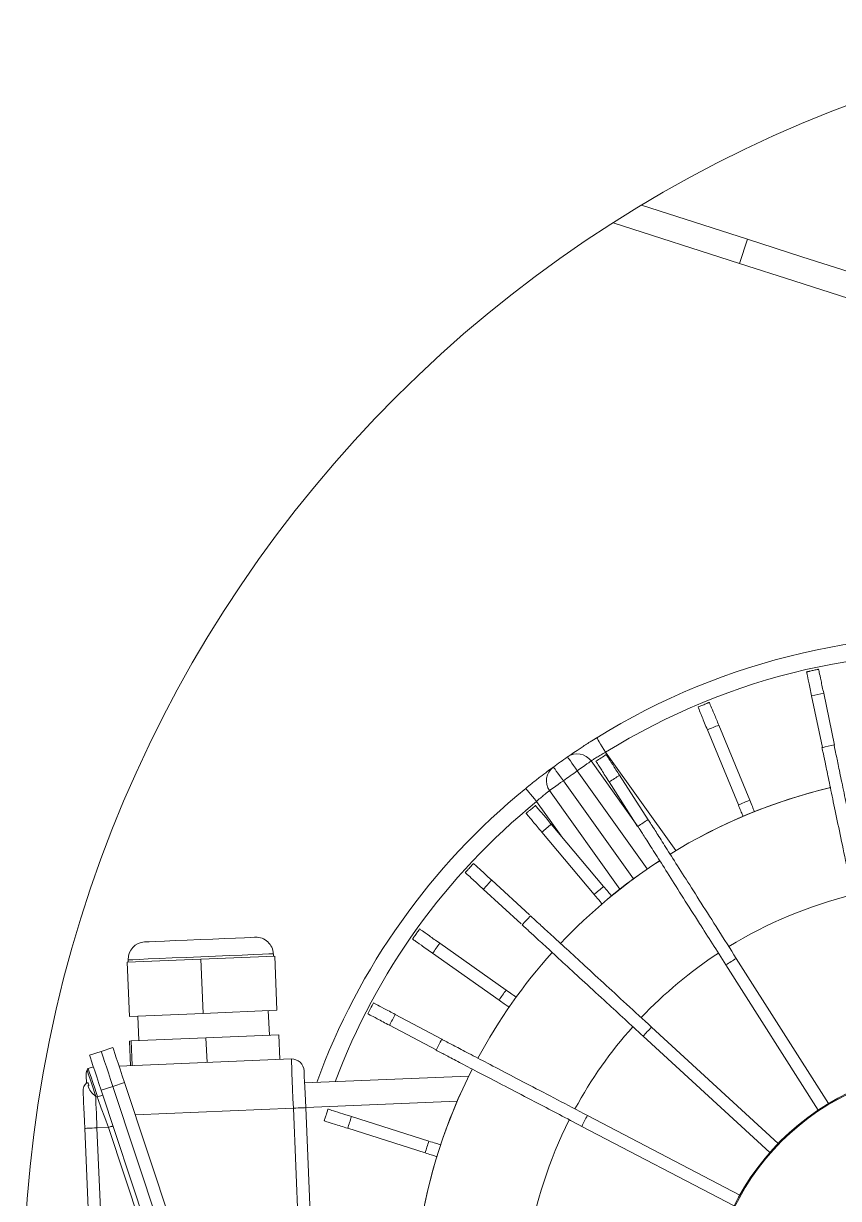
# Model space of a CAD drawing. Header units: millimetres. Extents: x 7703 to 14147, y -5820 to 95.
# Drawn here: x 12789.35 to 12798.95, y -3915.25 to -3901.41 of the extents above; entities that cross this region are included whole.
import ezdxf

# ---------------------------------------------------------------- set-up
doc = ezdxf.new("R2010")
doc.units = ezdxf.units.MM

# ---------------------------------------------------------------- blocks, each defined once
blk = doc.blocks.new('FD-100 SAG')
at = {"color": 1, "linetype": 'Continuous', "lineweight": 15}
for p, q in [((4591.63, 2914.81), (4608.73, 2903.96)), ((4633.86, 2915.54), (4639.97, 2914.26)), ((4607.96, 2902.74), (4590.86, 2913.59)), ((4639.65, 2912.84), (4633.58, 2914.12)), ((4586.93, 2908.88), (4600.64, 2893.98)), ((4599.57, 2893), (4585.86, 2907.9)), ((4627.37, 2905.55), (4636.22, 2901.9)), ((4693.47, 2905.28), (4690.61, 2904.36)), ((4697.48, 2892.8), (4693.47, 2905.28)), ((4588.94, 2885.76), (4579.56, 2903.7)), ((4580.84, 2904.37), (4590.23, 2886.43)), ((4635.67, 2900.56), (4626.82, 2904.21)), ((4695.41, 2889.45), (4690.61, 2904.36)), ((4621.44, 2896.85), (4633.02, 2888.57)), ((4630.83, 2885.23), (4619.27, 2893.48)), ((4625.07, 2893.57), (4630.3, 2890.22)), ((4629.52, 2888.99), (4624.28, 2892.35)), ((4624.37, 2892.29), (4631.99, 2886.86)), ((4618.11, 2891.85), (4629.66, 2883.6)), ((4628.5, 2881.97), (4616.89, 2890.26)), ((4617.2, 2888.33), (4624.53, 2882.18)), ((4623.6, 2881.07), (4616.27, 2887.22)), ((4627.21, 2880.44), (4623.16, 2883.33)), ((4616.88, 2874.17), (4612.8, 2878.62)), ((4613.87, 2879.6), (4617.95, 2875.16)), ((4605, 2876.85), (4610.52, 2869.04)), ((4609.34, 2868.2), (4603.82, 2876.02)), ((4594.85, 2872.44), (4594.05, 2853.12)), ((4591.89, 2871.08), (4591.15, 2853.25)), ((4600.85, 2863.12), (4597.94, 2868.61)), ((4599.22, 2869.3), (4602.13, 2863.79)), ((4588.71, 2858.2), (4585.81, 2867.32)), ((4587.2, 2867.76), (4590.09, 2858.64)), ((4591.09, 2851.8), (4536.04, 2854.09)), ((4577.76, 2853.8), (4591.15, 2853.25)), ((4594.11, 2831.91), (4531.33, 2852.78)), ((4530.87, 2851.41), (4593.65, 2830.54)), ((4590.31, 2833.18), (4591.09, 2851.8)), ((4596.04, 2831.27), (4596.88, 2851.55)), ((4530.42, 2850.03), (4593.19, 2829.16)), ((4596.83, 2850.21), (4599.72, 2850.09)), ((4599.72, 2850.09), (4599.37, 2841.5)), ((4602.25, 2841.17), (4602.62, 2849.86)), ((4602.62, 2849.86), (4608.99, 2849.6)), ((4608.63, 2840.91), (4608.99, 2849.6)), ((4609.28, 2849.44), (4608.99, 2849.45)), ((4588.81, 2830.01), (4534.42, 2848.09)), ((4602.58, 2848.85), (4599.68, 2848.97)), ((4596.47, 2841.63), (4599.37, 2841.5)), ((4599.37, 2841.5), (4599, 2832.71)), ((4601.89, 2832.48), (4602.25, 2841.17)), ((4602.25, 2841.17), (4608.63, 2840.91)), ((4608.27, 2832.21), (4608.63, 2840.91)), ((4596.09, 2832.62), (4598.99, 2832.5)), ((4596.1, 2832.83), (4599, 2832.71)), ((4599, 2832.71), (4598.99, 2832.5)), ((4599.04, 2833.61), (4601.93, 2833.49)), ((4593.65, 2830.54), (4594.11, 2831.91)), ((4601.89, 2832.48), (4608.27, 2832.21)), ((4608.27, 2832.36), (4608.56, 2832.35)), ((4533.71, 2830.97), (4588.76, 2828.67)), ((4588.81, 2830.01), (4588.76, 2828.67)), ((4593.65, 2830.54), (4593.19, 2829.16)), ((4597.78, 2829.17), (4598.23, 2830.54)), ((4588.7, 2827.22), (4533.64, 2829.52)), ((4592.63, 2829.35), (4592.43, 2828.74)), ((4597.78, 2829.17), (4597.32, 2827.79)), ((4594.07, 2827.62), (4594.03, 2827.49)), ((4594.07, 2827.62), (4594.03, 2827.49)), ((4595.75, 2827.64), (4595.95, 2828.24))]:
    blk.add_line(p, q, dxfattribs=at)
at = {"color": 1, "linetype": 'Continuous', "lineweight": 15, "flags": 128}
for points in [[(4676.65, 2957.58), (4678.78, 2950.96), (4680.91, 2944.35), (4683.03, 2937.75), (4685.14, 2931.17), (4687.25, 2924.63), (4689.34, 2918.13), (4691.41, 2911.68), (4693.47, 2905.28)], [(4690.61, 2904.36), (4688.56, 2910.76), (4686.48, 2917.21), (4684.39, 2923.71), (4682.29, 2930.26), (4680.17, 2936.83), (4678.05, 2943.43), (4675.93, 2950.04), (4673.8, 2956.67)], [(4634.72, 2887.52), (4634.69, 2887.54), (4634.59, 2887.6), (4634.44, 2887.7), (4634.23, 2887.83), (4633.97, 2887.99), (4633.67, 2888.17), (4633.36, 2888.37), (4633.02, 2888.57)], [(4630.83, 2885.23), (4631.05, 2885.55), (4631.27, 2885.85), (4631.47, 2886.13), (4631.65, 2886.38), (4631.79, 2886.58), (4631.9, 2886.73), (4631.97, 2886.83), (4631.99, 2886.86)], [(4632.47, 2884.09), (4632.44, 2884.11), (4632.34, 2884.18), (4632.19, 2884.28), (4631.99, 2884.42), (4631.74, 2884.6), (4631.45, 2884.79), (4631.15, 2885.01), (4630.83, 2885.23)], [(4628.5, 2881.97), (4628.52, 2882), (4628.59, 2882.1), (4628.7, 2882.25), (4628.84, 2882.45), (4629.02, 2882.7), (4629.22, 2882.98), (4629.44, 2883.28), (4629.66, 2883.6)], [(4631.28, 2882.42), (4631.25, 2882.44), (4631.15, 2882.51), (4631.01, 2882.62), (4630.8, 2882.77), (4630.56, 2882.94), (4630.28, 2883.15), (4629.98, 2883.37), (4629.66, 2883.6)], [(4627.21, 2880.44), (4627.52, 2880.19), (4627.81, 2879.95), (4628.08, 2879.73), (4628.31, 2879.54), (4628.5, 2879.38), (4628.65, 2879.27), (4628.74, 2879.2), (4628.76, 2879.17)], [(4591.15, 2853.25), (4591.15, 2853.22), (4591.14, 2853.13), (4591.14, 2853), (4591.13, 2852.82), (4591.12, 2852.6), (4591.11, 2852.35), (4591.1, 2852.08), (4591.09, 2851.8)], [(4591.15, 2853.25), (4592, 2853.21), (4592.81, 2853.18), (4593.56, 2853.14), (4594.22, 2853.12), (4594.76, 2853.09), (4595.16, 2853.08), (4595.41, 2853.07), (4595.49, 2853.06)], [(4596.88, 2851.55), (4596.77, 2851.56), (4596.44, 2851.57), (4595.91, 2851.6), (4595.19, 2851.63), (4594.31, 2851.66), (4593.31, 2851.7), (4592.22, 2851.75), (4591.09, 2851.8)], [(4608.92, 2840.89), (4608.99, 2842.61), (4609.06, 2844.26), (4609.12, 2845.78), (4609.18, 2847.09), (4609.22, 2848.15), (4609.25, 2848.91), (4609.27, 2849.34), (4609.28, 2849.44)], [(4611.22, 2847.33), (4611.22, 2847.23), (4611.2, 2846.8), (4611.17, 2846.04), (4611.12, 2845), (4611.07, 2843.73), (4611.01, 2842.31), (4610.95, 2840.81)], [(4608.56, 2832.35), (4608.57, 2832.44), (4608.58, 2832.88), (4608.62, 2833.64), (4608.66, 2834.7), (4608.72, 2836.01), (4608.78, 2837.52), (4608.85, 2839.17), (4608.92, 2840.89)], [(4610.95, 2840.81), (4610.88, 2839.31), (4610.83, 2837.88), (4610.77, 2836.62), (4610.73, 2835.58), (4610.7, 2834.82), (4610.68, 2834.39), (4610.68, 2834.29)], [(4598.23, 2830.54), (4598.15, 2830.57), (4597.92, 2830.65), (4597.54, 2830.77), (4597.02, 2830.94), (4596.4, 2831.15), (4595.68, 2831.39), (4594.91, 2831.65), (4594.11, 2831.91)], [(4589, 2830.56), (4588.99, 2830.55), (4588.98, 2830.51), (4588.97, 2830.46), (4588.94, 2830.4), (4588.91, 2830.31), (4588.88, 2830.22), (4588.85, 2830.11), (4588.81, 2830.01)], [(4592.42, 2828.7), (4592.1, 2828.82), (4591.09, 2829.18), (4589.97, 2829.59), (4588.81, 2830.01)], [(4593.65, 2830.54), (4594.45, 2830.27), (4595.23, 2830.01), (4595.94, 2829.78), (4596.57, 2829.57), (4597.08, 2829.4), (4597.46, 2829.27), (4597.7, 2829.19), (4597.78, 2829.17)], [(4597.78, 2829.17), (4597.7, 2829.19), (4597.46, 2829.27), (4597.08, 2829.4), (4596.57, 2829.57), (4595.94, 2829.78), (4595.23, 2830.01), (4594.45, 2830.27), (4593.65, 2830.54)], [(4588.76, 2828.67), (4588.75, 2828.39), (4588.73, 2828.12), (4588.72, 2827.87), (4588.71, 2827.65), (4588.71, 2827.47), (4588.7, 2827.33), (4588.7, 2827.25), (4588.7, 2827.22)], [(4588.76, 2828.67), (4589.35, 2828.65), (4589.93, 2828.62), (4590.51, 2828.6), (4591.06, 2828.58), (4591.59, 2828.55), (4592.09, 2828.53), (4592.48, 2828.52)], [(4592.43, 2828.74), (4592.43, 2828.74), (4592.56, 2828.7), (4592.92, 2828.58), (4593.46, 2828.4), (4594.09, 2828.19)], [(4592.46, 2828.54), (4592.46, 2828.54), (4592.58, 2828.5), (4592.92, 2828.39), (4593.43, 2828.22), (4594.03, 2828.02)], [(4593.19, 2829.16), (4594, 2828.89), (4594.77, 2828.64), (4595.48, 2828.4), (4596.11, 2828.19), (4596.62, 2828.02), (4597, 2827.89), (4597.24, 2827.82), (4597.32, 2827.79)], [(4593.04, 2827.04), (4592.96, 2827.05), (4592.71, 2827.06), (4592.31, 2827.07), (4591.77, 2827.1), (4591.11, 2827.12), (4590.36, 2827.15), (4589.54, 2827.19), (4588.7, 2827.22)], [(4593.06, 2827.95), (4593.06, 2827.95), (4593.06, 2827.95), (4593.06, 2827.95), (4593.06, 2827.95), (4593.06, 2827.95)], [(4594.03, 2828.02), (4594.63, 2827.82), (4595.14, 2827.65), (4595.48, 2827.54), (4595.6, 2827.5)], [(4594.09, 2828.19), (4594.73, 2827.98), (4595.26, 2827.8), (4595.62, 2827.68), (4595.75, 2827.64)], [(4594.77, 2827.39), (4594.77, 2827.38), (4594.77, 2827.38), (4594.77, 2827.38), (4594.77, 2827.38), (4594.77, 2827.38), (4594.77, 2827.38), (4594.77, 2827.38), (4594.77, 2827.39)]]:
    blk.add_lwpolyline(points, dxfattribs=at)
at = {"color": 1, "linetype": 'Continuous', "lineweight": 15}
for centre, radius in [((4568.88, 2970.02), 150), ((4566.76, 2929.73), 29), ((4566.76, 2929.73), 28.89)]:
    blk.add_circle(centre, radius, dxfattribs=at)
for centre, radius, start, end in [((4566.76, 2929.73), 80, 328.1562, 5.8056), ((4566.76, 2929.73), 78, 328.1562, 5.8056), ((4566.76, 2929.73), 50.9, 328.4276, 346.3124), ((4566.76, 2929.73), 63.8, 328.2627, 346.6972), ((4566.76, 2929.73), 63.8, 328.2664, 346.7569), ((4566.76, 2929.73), 68.61, 346.8036, 348.0146), ((4566.76, 2929.73), 74.82, 346.9573, 348.0678), ((4566.76, 2929.73), 65.25, 336.9749, 338.2482), ((4566.76, 2929.73), 49.25, 326.768, 328.4551), ((4566.76, 2929.73), 50.9, 313.4276, 326.7955), ((4566.76, 2929.73), 74.82, 337.0563, 338.1667), ((4566.76, 2929.73), 63.8, 313.2627, 326.9604), ((4566.76, 2929.73), 63.8, 313.266, 326.9401), ((4566.76, 2929.73), 49.25, 311.768, 313.4551), ((4566.76, 2929.73), 68.61, 327.0061, 328.217), ((4566.76, 2929.73), 50.9, 298.4276, 311.7955), ((4566.76, 2929.73), 74.82, 327.0146, 328.125), ((4566.76, 2929.73), 65.25, 319.3499, 320.6232), ((4566.76, 2929.73), 77.72, 327.0275, 328.0965), ((4630.83, 2885.23), 2, 325.2155, 54.4809), ((4566.76, 2929.73), 49.25, 296.768, 298.4551), ((4566.76, 2929.73), 78, 323.7463, 325.2155), ((4566.76, 2929.73), 50.9, 278.9107, 296.7955), ((4566.76, 2929.73), 80, 323.7463, 325.2155), ((4629.66, 2883.6), 2, 234.4809, 323.7463), ((4566.76, 2929.73), 63.8, 298.2627, 311.9604), ((4566.76, 2929.73), 63.8, 298.2625, 311.9621), ((4566.76, 2929.73), 74.82, 319.4313, 320.5417), ((4566.76, 2929.73), 78, 290.59, 320.8056), ((4566.76, 2929.73), 68.61, 312.0061, 313.217), ((4566.76, 2929.73), 80, 289.984, 320.8056), ((4566.76, 2929.73), 65.25, 304.5999, 305.8732), ((4566.76, 2929.73), 74.82, 312.0563, 313.1667), ((4566.76, 2929.73), 63.8, 278.5259, 296.9604), ((4566.76, 2929.73), 63.8, 278.5828, 296.9591), ((4566.76, 2929.73), 68.61, 297.0061, 298.217), ((4566.76, 2929.73), 74.82, 304.6813, 305.7917), ((4566.76, 2929.73), 65.25, 286.9749, 288.2482), ((4566.76, 2929.73), 74.82, 297.0981, 298.2085), ((4566.76, 2929.73), 77.72, 297.1266, 298.1956), ((4566.76, 2929.73), 74.82, 287.0563, 288.1667), ((4595.43, 2851.61), 1.45, 357.6115, 87.6115), ((4609.19, 2847.41), 2.03, 357.6115, 87.6115), ((4608.65, 2834.37), 2.03, 267.6115, 357.6115), ((4592.64, 2828.67), 0.218, 161.6115, 216.9334), ((4594.79, 2830.29), 2.91, 216.9334, 233.5328), ((4593.1, 2828.49), 1.45, 267.6115, 314.8372), ((4594.79, 2830.29), 2.91, 233.5733, 248.3429), ((4551.01, 2841.94), 45.05, 341.422, 341.5976), ((4594.43, 2829.34), 1.75, 247.5584, 252.9932), ((4595.04, 2831.04), 3.55, 248.943, 254.2743), ((4631.24, 2815.27), 39.17, 161.6159, 161.8178), ((4551.6, 2841.76), 44.77, 341.4136, 341.5903), ((4594.79, 2830.29), 2.9, 254.8626, 269.6627), ((4594.79, 2830.29), 2.91, 269.6903, 286.2897), ((4595.54, 2827.71), 0.218, 286.2897, 341.6115)]:
    blk.add_arc(centre, radius, start, end, dxfattribs=at)
for points, knots in [([(4614.92, 2919.43), (4616.24, 2919.16), (4618.86, 2918.61), (4622.51, 2917.85), (4625.81, 2917.16), (4628.65, 2916.57), (4630.96, 2916.09), (4632.51, 2915.76), (4633.48, 2915.56), (4633.75, 2915.51), (4633.88, 2915.48)], [0, 0, 0, 0, 0.133732, 0.267463, 0.401199, 0.534937, 0.668672, 0.802406, 0.901204, 1, 1, 1, 1]), ([(4633.56, 2914.06), (4633.36, 2914.11), (4632.97, 2914.19), (4631.53, 2914.49), (4629.51, 2914.91), (4626.91, 2915.45), (4623.82, 2916.1), (4620.63, 2916.76), (4617.52, 2917.41), (4615.57, 2917.82), (4614.6, 2918.02)], [0, 0, 0, 0, 0.133678, 0.267358, 0.401037, 0.534715, 0.66841, 0.802108, 0.901054, 1, 1, 1, 1]), ([(4639.97, 2914.26), (4640.49, 2914.15), (4641.52, 2913.93), (4642.58, 2913.71), (4642.73, 2913.68), (4642.81, 2913.66)], [0, 0, 0, 0, 0.322263, 0.644539, 1, 1, 1, 1]), ([(4642.81, 2913.66), (4642.81, 2913.66), (4642.81, 2913.66), (4642.8, 2913.64), (4642.79, 2913.59), (4642.74, 2913.38), (4642.68, 2913.09), (4642.61, 2912.79), (4642.57, 2912.61), (4642.54, 2912.48), (4642.52, 2912.39), (4642.51, 2912.32), (4642.5, 2912.28), (4642.49, 2912.25), (4642.49, 2912.25), (4642.49, 2912.25), (4642.49, 2912.24)], [0, 0, 0, 0, 0.012823, 0.029178, 0.057957, 0.144723, 0.45664, 0.623023, 0.73835, 0.818588, 0.874714, 0.930797, 0.958102, 0.979084, 0.992428, 1, 1, 1, 1]), ([(4642.49, 2912.24), (4642.43, 2912.26), (4642.3, 2912.29), (4641.31, 2912.49), (4640.22, 2912.72), (4639.65, 2912.84)], [0, 0, 0, 0, 0.322208, 0.644423, 1, 1, 1, 1]), ([(4626.03, 2906.1), (4626.06, 2906.09), (4626.12, 2906.06), (4626.59, 2905.87), (4627.1, 2905.66), (4627.37, 2905.55)], [0, 0, 0, 0, 0.32226, 0.644506, 1, 1, 1, 1]), ([(4626.82, 2904.21), (4626.57, 2904.31), (4626.08, 2904.51), (4625.58, 2904.71), (4625.51, 2904.74), (4625.48, 2904.76)], [0, 0, 0, 0, 0.322247, 0.644526, 1, 1, 1, 1]), ([(4608.73, 2903.96), (4609.87, 2903.24), (4612.13, 2901.81), (4615.28, 2899.81), (4618.12, 2898.01), (4620.58, 2896.45), (4622.57, 2895.19), (4623.91, 2894.34), (4624.74, 2893.81), (4624.97, 2893.66), (4625.09, 2893.59)], [0, 0, 0, 0, 0.133738, 0.267477, 0.401221, 0.534964, 0.668699, 0.802432, 0.901215, 1, 1, 1, 1]), ([(4624.31, 2892.37), (4624.14, 2892.47), (4623.79, 2892.69), (4622.56, 2893.48), (4620.81, 2894.59), (4618.57, 2896.01), (4615.9, 2897.7), (4613.15, 2899.44), (4610.48, 2901.14), (4608.8, 2902.21), (4607.96, 2902.74)], [0, 0, 0, 0, 0.133723, 0.267448, 0.401172, 0.534897, 0.668625, 0.802354, 0.901177, 1, 1, 1, 1]), ([(4636.22, 2901.9), (4636.66, 2901.72), (4637.6, 2901.33), (4638.55, 2900.94), (4638.88, 2900.8), (4638.9, 2900.8), (4638.9, 2900.8)], [0, 0, 0, 0, 0.288848, 0.610822, 0.932792, 1, 1, 1, 1]), ([(4638.35, 2899.46), (4638.29, 2899.48), (4638.17, 2899.53), (4637.23, 2899.92), (4636.2, 2900.34), (4635.67, 2900.56)], [0, 0, 0, 0, 0.3222609, 0.6445324, 1, 1, 1, 1]), ([(4638.9, 2900.8), (4638.9, 2900.8), (4638.9, 2900.8), (4638.9, 2900.79), (4638.89, 2900.78), (4638.87, 2900.72), (4638.78, 2900.51), (4638.66, 2900.22), (4638.53, 2899.91), (4638.45, 2899.7), (4638.39, 2899.55), (4638.36, 2899.48), (4638.35, 2899.46), (4638.35, 2899.46), (4638.35, 2899.46), (4638.35, 2899.46)], [0, 0, 0, 0, 0.000913, 0.013743, 0.03048, 0.060658, 0.153337, 0.499718, 0.653064, 0.79462, 0.937145, 0.970818, 0.984965, 0.999239, 1, 1, 1, 1]), ([(4600.64, 2893.98), (4601.54, 2892.99), (4603.36, 2891.02), (4605.89, 2888.27), (4608.16, 2885.8), (4610.13, 2883.66), (4611.73, 2881.92), (4612.8, 2880.75), (4613.47, 2880.03), (4613.65, 2879.83), (4613.75, 2879.73)], [0, 0, 0, 0, 0.1337382, 0.2674766, 0.4012207, 0.5349638, 0.6686991, 0.8024322, 0.9012155, 1, 1, 1, 1]), ([(4612.68, 2878.74), (4612.54, 2878.89), (4612.27, 2879.19), (4611.27, 2880.27), (4609.87, 2881.8), (4608.08, 2883.75), (4605.94, 2886.07), (4603.73, 2888.47), (4601.59, 2890.8), (4600.24, 2892.27), (4599.57, 2893)], [0, 0, 0, 0, 0.1337231, 0.2674481, 0.4011728, 0.5348964, 0.6686258, 0.8023547, 0.9011777, 1, 1, 1, 1]), ([(4630.3, 2890.22), (4630.75, 2889.93), (4631.64, 2889.36), (4632.55, 2888.78), (4632.68, 2888.7), (4632.74, 2888.65)], [0, 0, 0, 0, 0.322272, 0.644547, 1, 1, 1, 1]), ([(4616.27, 2887.22), (4616.07, 2887.39), (4615.66, 2887.73), (4615.25, 2888.08), (4615.19, 2888.13), (4615.16, 2888.15)], [0, 0, 0, 0, 0.322243, 0.644521, 1, 1, 1, 1]), ([(4616.09, 2889.26), (4616.12, 2889.24), (4616.17, 2889.2), (4616.55, 2888.88), (4616.98, 2888.52), (4617.2, 2888.33)], [0, 0, 0, 0, 0.322256, 0.644502, 1, 1, 1, 1]), ([(4631.97, 2887.43), (4631.91, 2887.46), (4631.8, 2887.54), (4630.95, 2888.08), (4630.01, 2888.68), (4629.52, 2888.99)], [0, 0, 0, 0, 0.322265, 0.644539, 1, 1, 1, 1]), ([(4631.99, 2886.86), (4632, 2886.88), (4632.03, 2886.91), (4632.22, 2887.2), (4632.49, 2887.63), (4632.77, 2888.12), (4632.95, 2888.44), (4633.02, 2888.57)], [0, 0, 0, 0, 0.21424, 0.428512, 0.642885, 0.857579, 1, 1, 1, 1]), ([(4634.72, 2887.52), (4634.56, 2887.26), (4634.16, 2886.62), (4633.53, 2885.65), (4632.95, 2884.79), (4632.55, 2884.2), (4632.49, 2884.13), (4632.47, 2884.09)], [0, 0, 0, 0, 0.14366, 0.360045, 0.574893, 0.788013, 1, 1, 1, 1]), ([(4597.92, 2868.6), (4597.83, 2868.78), (4597.64, 2869.14), (4596.96, 2870.44), (4596, 2872.27), (4594.77, 2874.62), (4593.31, 2877.42), (4591.8, 2880.31), (4590.33, 2883.12), (4589.41, 2884.88), (4588.94, 2885.76)], [0, 0, 0, 0, 0.133723, 0.2674477, 0.4011728, 0.5348964, 0.6686265, 0.802355, 0.9011789, 1, 1, 1, 1]), ([(4590.23, 2886.43), (4590.85, 2885.24), (4592.1, 2882.86), (4593.82, 2879.56), (4595.38, 2876.58), (4596.73, 2874), (4597.82, 2871.92), (4598.56, 2870.51), (4599.01, 2869.63), (4599.14, 2869.39), (4599.2, 2869.27)], [0, 0, 0, 0, 0.133738, 0.267476, 0.401221, 0.534963, 0.668699, 0.802432, 0.901215, 1, 1, 1, 1]), ([(4628.76, 2879.17), (4628.96, 2879.41), (4629.44, 2880), (4630.14, 2880.91), (4630.77, 2881.74), (4631.2, 2882.31), (4631.25, 2882.38), (4631.28, 2882.42)], [0, 0, 0, 0, 0.143659, 0.360046, 0.57489, 0.788013, 1, 1, 1, 1]), ([(4625.82, 2879.2), (4625.77, 2879.25), (4625.67, 2879.33), (4624.9, 2879.98), (4624.05, 2880.69), (4623.6, 2881.07)], [0, 0, 0, 0, 0.322262, 0.644532, 1, 1, 1, 1]), ([(4624.53, 2882.18), (4624.94, 2881.84), (4625.75, 2881.16), (4626.58, 2880.46), (4626.69, 2880.36), (4626.75, 2880.31)], [0, 0, 0, 0, 0.322265, 0.644543, 1, 1, 1, 1]), ([(4628.5, 2881.97), (4628.49, 2881.96), (4628.46, 2881.92), (4628.25, 2881.65), (4627.93, 2881.25), (4627.57, 2880.82), (4627.32, 2880.55), (4627.21, 2880.44)], [0, 0, 0, 0, 0.214241, 0.428508, 0.642879, 0.857565, 1, 1, 1, 1]), ([(4626.75, 2880.31), (4626.75, 2880.31), (4626.75, 2880.31), (4626.74, 2880.3), (4626.71, 2880.26), (4626.57, 2880.1), (4626.38, 2879.87), (4626.18, 2879.63), (4626.06, 2879.49), (4625.98, 2879.39), (4625.91, 2879.31), (4625.87, 2879.26), (4625.84, 2879.23), (4625.83, 2879.21), (4625.82, 2879.2), (4625.82, 2879.2), (4625.82, 2879.2)], [0, 0, 0, 0, 0.012828, 0.029173, 0.05796, 0.14473, 0.456627, 0.623024, 0.738361, 0.818568, 0.874703, 0.930789, 0.958099, 0.979088, 0.992426, 1, 1, 1, 1]), ([(4603.82, 2876.02), (4603.66, 2876.23), (4603.36, 2876.67), (4603.05, 2877.11), (4603, 2877.17), (4602.98, 2877.2)], [0, 0, 0, 0, 0.322245, 0.644522, 1, 1, 1, 1]), ([(4604.16, 2878.04), (4604.18, 2878.01), (4604.22, 2877.96), (4604.51, 2877.55), (4604.83, 2877.09), (4605, 2876.85)], [0, 0, 0, 0, 0.322259, 0.644505, 1, 1, 1, 1]), ([(4618.85, 2872.04), (4618.8, 2872.09), (4618.71, 2872.19), (4618.03, 2872.93), (4617.28, 2873.75), (4616.88, 2874.17)], [0, 0, 0, 0, 0.322262, 0.644532, 1, 1, 1, 1]), ([(4617.95, 2875.16), (4618.28, 2874.8), (4618.96, 2874.06), (4619.66, 2873.3), (4619.9, 2873.04), (4619.91, 2873.02), (4619.91, 2873.02)], [0, 0, 0, 0, 0.288851, 0.610822, 0.932792, 1, 1, 1, 1]), ([(4619.91, 2873.02), (4619.91, 2873.02), (4619.91, 2873.02), (4619.9, 2873.01), (4619.86, 2872.97), (4619.7, 2872.83), (4619.49, 2872.63), (4619.26, 2872.42), (4619.12, 2872.29), (4619.02, 2872.2), (4618.95, 2872.14), (4618.9, 2872.09), (4618.87, 2872.06), (4618.85, 2872.05), (4618.85, 2872.04), (4618.85, 2872.04), (4618.85, 2872.04)], [0, 0, 0, 0, 0.01283, 0.029178, 0.057963, 0.144722, 0.45662, 0.623017, 0.738348, 0.818571, 0.874692, 0.930782, 0.958104, 0.979083, 0.992427, 1, 1, 1, 1]), ([(4585.81, 2867.32), (4585.73, 2867.57), (4585.57, 2868.08), (4585.41, 2868.59), (4585.39, 2868.66), (4585.38, 2868.7)], [0, 0, 0, 0, 0.322247, 0.644524, 1, 1, 1, 1]), ([(4586.76, 2869.14), (4586.77, 2869.11), (4586.79, 2869.05), (4586.94, 2868.57), (4587.11, 2868.04), (4587.2, 2867.76)], [0, 0, 0, 0, 0.322261, 0.644512, 1, 1, 1, 1]), ([(4610.52, 2869.04), (4610.83, 2868.6), (4611.44, 2867.74), (4612.06, 2866.86), (4612.15, 2866.73), (4612.2, 2866.67)], [0, 0, 0, 0, 0.322267, 0.644543, 1, 1, 1, 1]), ([(4611.01, 2865.83), (4610.97, 2865.89), (4610.9, 2865.99), (4610.31, 2866.82), (4609.67, 2867.73), (4609.34, 2868.2)], [0, 0, 0, 0, 0.32226, 0.6445335, 1, 1, 1, 1]), ([(4612.2, 2866.67), (4612.19, 2866.67), (4612.19, 2866.67), (4612.18, 2866.66), (4612.14, 2866.63), (4611.96, 2866.5), (4611.72, 2866.33), (4611.47, 2866.15), (4611.31, 2866.05), (4611.21, 2865.97), (4611.13, 2865.92), (4611.07, 2865.88), (4611.04, 2865.85), (4611.02, 2865.84), (4611.01, 2865.83), (4611.01, 2865.83), (4611.01, 2865.83)], [0, 0, 0, 0, 0.01283, 0.029173, 0.05796, 0.144716, 0.456629, 0.623024, 0.738339, 0.818558, 0.874685, 0.930795, 0.9581, 0.979082, 0.992427, 1, 1, 1, 1]), ([(4602.2, 2860.56), (4602.17, 2860.61), (4602.11, 2860.73), (4601.64, 2861.63), (4601.12, 2862.61), (4600.85, 2863.12)], [0, 0, 0, 0, 0.322256, 0.644505, 1, 1, 1, 1]), ([(4602.13, 2863.79), (4602.38, 2863.33), (4602.87, 2862.39), (4603.38, 2861.43), (4603.45, 2861.3), (4603.49, 2861.23)], [0, 0, 0, 0, 0.322269, 0.644542, 1, 1, 1, 1]), ([(4589.59, 2855.43), (4589.57, 2855.5), (4589.53, 2855.62), (4589.22, 2856.59), (4588.89, 2857.64), (4588.71, 2858.2)], [0, 0, 0, 0, 0.32226, 0.6445275, 1, 1, 1, 1]), ([(4590.09, 2858.64), (4590.24, 2858.18), (4590.54, 2857.21), (4590.85, 2856.23), (4590.96, 2855.89), (4590.97, 2855.88), (4590.97, 2855.87)], [0, 0, 0, 0, 0.288848, 0.61082, 0.932792, 1, 1, 1, 1]), ([(4590.97, 2855.87), (4590.97, 2855.87), (4590.97, 2855.87), (4590.97, 2855.87), (4590.95, 2855.87), (4590.89, 2855.85), (4590.67, 2855.78), (4590.37, 2855.68), (4590.06, 2855.58), (4589.84, 2855.51), (4589.68, 2855.47), (4589.61, 2855.44), (4589.59, 2855.44), (4589.59, 2855.43), (4589.59, 2855.43), (4589.59, 2855.43)], [0, 0, 0, 0, 0.0009133, 0.0137379, 0.0304841, 0.0606627, 0.1533273, 0.4997087, 0.6530783, 0.7946101, 0.9371372, 0.9708094, 0.9849654, 0.9992389, 1, 1, 1, 1])]:
    blk.add_open_spline(points, degree=3, knots=knots, dxfattribs=at)

msp = doc.modelspace()

# ---------------------------------------------------------------- block references
at = {"color": 1, "xscale": -0.1000000000021828, "yscale": 0.1000000000021828, "zscale": 0.1000000000021828, "rotation": 270}
msp.add_blockref('FD-100 SAG', (12507.35, -4373.298), dxfattribs=at)

doc.saveas('drawing.dxf')
